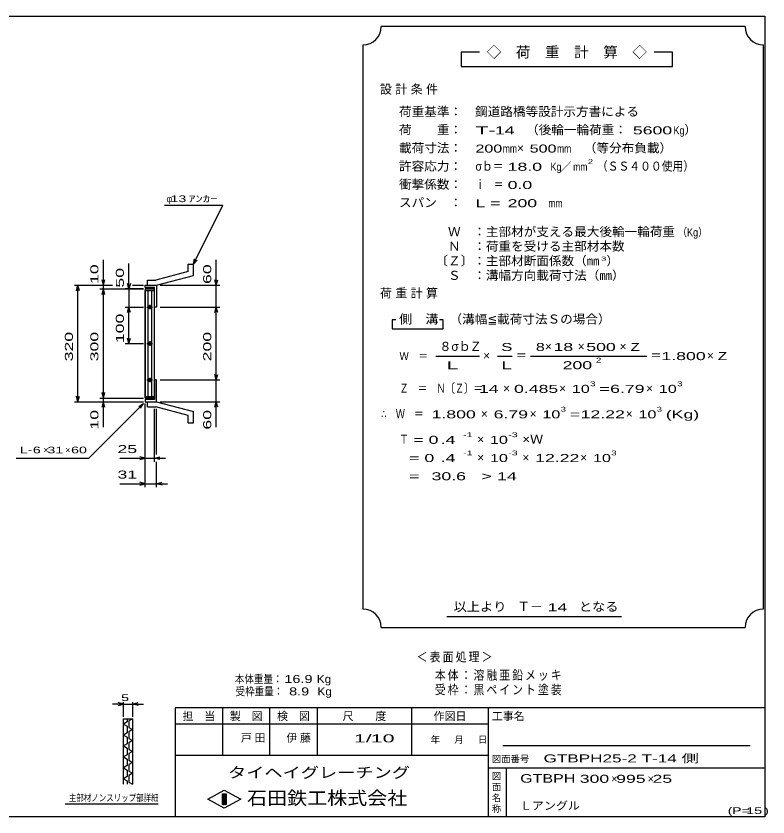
# Model space of a CAD drawing. Units: millimetres, scale not verified. Extents: x -1820 to 1717, y -1285 to 1045.
# Drawn here: x -349 to 1717, y -1155 to 1045 of the extents above; entities that cross this region are included whole.
import ezdxf
from ezdxf.enums import TextEntityAlignment as Align

# ---------------------------------------------------------------- set-up
doc = ezdxf.new("R2010")
doc.units = ezdxf.units.MM
doc.header["$LTSCALE"] = 10
for name, color, linetype, lineweight in [('0_2', 150, 'Continuous', 25), ('16', 3, 'Continuous', 25), ('19', 6, 'Continuous', 25), ('22', 4, 'Continuous', 25), ('24', 2, 'Continuous', 25), ('32', 4, 'Continuous', 25)]:
    doc.layers.add(name, color=color, linetype=linetype, lineweight=lineweight)
doc.styles.add('ベクトル', font='')
doc.styles.get('ベクトル').set_extended_font_data('ベクトル')

msp = doc.modelspace()

# ---------------------------------------------------------------- linework, layer by layer
at = {"layer": '0_2'}
for p, q in [((-1751.9, 1045.1), (1708.1, 1045.1)), ((1708.1, 1045.1), (1708.1, -1154.9)), ((1708.1, -854.9), (88.1, -854.9)), ((88.1, -854.9), (88.1, -1154.9)), ((218.1, -854.9), (218.1, -984.9)), ((348.1, -984.9), (348.1, -854.9)), ((478.1, -854.9), (478.1, -984.9)), ((738.1, -984.9), (738.1, -854.9)), ((948.1, -854.9), (948.1, -1154.9)), ((948.1, -899.9), (88.1, -899.9)), ((1668.1, -959.9), (988.1, -959.9)), ((88.1, -984.9), (948.1, -984.9)), ((948.1, -1019.9), (1708.1, -1019.9)), ((998.1, -1154.9), (998.1, -1019.9)), ((178.1, -1105.9), (223.1, -1080.9)), ((218.1, -1090.9), (228.1, -1090.9)), ((218.1, -1120.9), (218.1, -1090.9)), ((218.1, -1090.9), (220.1, -1090.9)), ((220.1, -1090.9), (220.1, -1120.9)), ((222.1, -1120.9), (222.1, -1090.9)), ((222.1, -1090.9), (224.1, -1090.9)), ((223.1, -1080.9), (268.1, -1105.9)), ((224.1, -1090.9), (224.1, -1120.9)), ((226.1, -1120.9), (226.1, -1090.9)), ((226.1, -1090.9), (228.1, -1090.9)), ((228.1, -1090.9), (228.1, -1120.9)), ((228.1, -1090.9), (228.1, -1120.9)), ((223.1, -1130.9), (178.1, -1105.9)), ((228.1, -1120.9), (218.1, -1120.9)), ((220.1, -1120.9), (222.1, -1120.9)), ((268.1, -1105.9), (223.1, -1130.9)), ((224.1, -1120.9), (226.1, -1120.9)), ((1708.1, -1154.9), (-1751.9, -1154.9))]:
    msp.add_line(p, q, dxfattribs=at)
at = {"layer": '16'}
for p, q in [((5.4, 0.1), (5.4, 291.1)), ((5.4, 291.1), (6.1, 291.1)), ((31.1, 295.6), (6.1, 295.6)), ((6.1, 295.6), (6.1, 291.1)), ((6.1, 291.1), (31.1, 291.1)), ((6.1, 291.1), (6.1, 0.1)), ((31.1, 291.1), (6.1, 291.1)), ((13.1, 291.1), (13.1, 0.1)), ((24.1, 0.1), (24.1, 291.1)), ((31.1, 291.1), (31.1, 295.6)), ((31.1, 0.1), (31.1, 291.1)), ((10.1, 245.6), (26.1, 245.6)), ((20.1, 248.6), (16.1, 248.6)), ((16.1, 242.6), (20.1, 242.6)), ((18.1, 251.6), (18.1, 239.6)), ((10.1, 145.6), (26.1, 145.6)), ((20.1, 148.6), (16.1, 148.6)), ((16.1, 142.6), (20.1, 142.6)), ((18.1, 151.6), (18.1, 139.6)), ((10.1, 45.6), (26.1, 45.6)), ((20.1, 48.6), (16.1, 48.6)), ((18.1, 51.6), (18.1, 39.6)), ((16.1, 42.6), (20.1, 42.6)), ((6.1, 0.1), (5.4, 0.1)), ((6.1, 0.1), (31.1, 0.1)), ((6.1, -4.4), (6.1, 0.1)), ((6.1, 0.1), (31.1, 0.1)), ((31.1, 0.1), (31.1, -4.4)), ((31.1, -4.4), (6.1, -4.4))]:
    msp.add_line(p, q, dxfattribs=at)
for centre, radius, start, end in [((16.1, 245.6), 3, 90, 270), ((18.1, 245.6), 4, 46.6, 133.4), ((18.1, 245.6), 4, 226.6, 313.4), ((20.1, 245.6), 3, 270, 90), ((16.1, 145.6), 3, 90, 270), ((18.1, 145.6), 4, 46.6, 133.4), ((18.1, 145.6), 4, 226.6, 313.4), ((20.1, 145.6), 3, 270, 90), ((16.1, 45.6), 3, 90, 270), ((18.1, 45.6), 4, 46.6, 133.4), ((20.1, 45.6), 3, 270, 90), ((18.1, 45.6), 4, 226.6, 313.4)]:
    msp.add_arc(centre, radius, start, end, dxfattribs=at)
at = {"layer": '19'}
for p, q in [((124.1, 363.6), (138.1, 363.6)), ((124.1, 343.6), (124.1, 363.6)), ((138.1, 332.6), (138.1, 363.6)), ((124.1, 343.6), (35.1, 319.6)), ((37.1, 305.6), (138.1, 332.6)), ((12.1, 319.6), (35.1, 319.6)), ((12.1, 305.6), (12.1, 319.6)), ((6.1, 299.6), (6.1, 305.6)), ((6.1, 305.6), (36.1, 305.6)), ((31.1, 299.6), (6.1, 299.6)), ((12.1, 305.6), (37.1, 305.6)), ((31.1, 245.6), (31.1, 299.6)), ((36.1, 305.6), (37.1, 304.6)), ((37.1, 304.6), (37.1, 245.6)), ((37.1, 245.6), (31.1, 245.6)), ((37.1, 45.6), (31.1, 45.6)), ((31.1, 45.6), (31.1, -8.4)), ((37.1, -13.4), (37.1, 45.6)), ((6.1, -8.4), (6.1, -14.4)), ((31.1, -8.4), (6.1, -8.4)), ((6.1, -14.4), (36.1, -14.4)), ((12.1, -14.4), (37.1, -14.4)), ((12.1, -28.4), (12.1, -14.4)), ((36.1, -14.4), (37.1, -13.4)), ((37.1, -14.4), (138.1, -41.4)), ((12.1, -28.4), (35.1, -28.4)), ((124.1, -52.4), (35.1, -28.4)), ((138.1, -72.4), (138.1, -41.4)), ((124.1, -72.4), (124.1, -52.4)), ((124.1, -72.4), (138.1, -72.4))]:
    msp.add_line(p, q, dxfattribs=at)
at = {"layer": '22'}
for p, q in [((59.1, 525.6), (219.1, 525.6)), ((138.1, 363.6), (219.1, 525.6)), ((-108.9, 305.6), (-108.9, 375.6)), ((138.1, 363.6), (141.1, 378.2)), ((138.1, 363.6), (148.1, 374.6)), ((201.1, 305.6), (201.1, 375.6)), ((-38.9, 295.6), (-38.9, 365.6)), ((-108.9, 305.6), (-112.9, 320.6)), ((-108.9, 305.6), (-104.9, 320.6)), ((-38.9, 295.6), (-42.9, 310.6)), ((-34.9, 310.6), (-38.9, 295.6)), ((201.1, 305.6), (197.1, 320.6)), ((201.1, 305.6), (205.1, 320.6)), ((-188.9, 305.6), (-83.9, 305.6)), ((-182.9, 290.6), (-178.9, 305.6)), ((-174.9, 290.6), (-178.9, 305.6)), ((-178.9, -14.4), (-178.9, 305.6)), ((-118.9, 305.6), (-83.9, 305.6)), ((-118.9, 295.6), (1.1, 295.6)), ((-112.9, 280.6), (-108.9, 295.6)), ((-108.9, 295.6), (-108.9, 305.6)), ((-104.9, 280.6), (-108.9, 295.6)), ((-108.9, -4.4), (-108.9, 295.6)), ((1.1, 295.6), (-48.9, 295.6)), ((-38.9, 295.6), (-38.9, 245.6)), ((-28.9, 305.6), (1.1, 305.6)), ((-28.9, 305.6), (1.1, 305.6)), ((47.1, 305.6), (211.1, 305.6)), ((201.1, 245.6), (201.1, 305.6)), ((-48.9, 245.6), (1.1, 245.6)), ((-42.9, 230.6), (-38.9, 245.6)), ((-34.9, 230.6), (-38.9, 245.6)), ((-38.9, 145.6), (-38.9, 245.6)), ((47.1, 245.6), (211.1, 245.6)), ((197.1, 230.6), (201.1, 245.6)), ((205.1, 230.6), (201.1, 245.6)), ((201.1, 45.6), (201.1, 245.6)), ((-38.9, 145.6), (-42.9, 160.6)), ((-38.9, 145.6), (-34.9, 160.6)), ((-48.9, 145.6), (1.1, 145.6)), ((47.1, 45.6), (211.1, 45.6)), ((201.1, 45.6), (197.1, 60.6)), ((201.1, 45.6), (205.1, 60.6)), ((201.1, -14.4), (201.1, 45.6)), ((-178.9, -14.4), (-182.9, 0.6)), ((-178.9, -14.4), (-174.9, 0.6)), ((-108.9, -4.4), (-112.9, 10.6)), ((-108.9, -4.4), (-104.9, 10.6)), ((-188.9, -14.4), (1.1, -14.4)), ((-148.9, -169.4), (1.1, -19.4)), ((-118.9, -4.4), (1.1, -4.4)), ((-118.9, -14.4), (1.1, -14.4)), ((-112.9, -29.4), (-108.9, -14.4)), ((-108.9, -14.4), (-108.9, -4.4)), ((-104.9, -29.4), (-108.9, -14.4)), ((-108.9, -84.4), (-108.9, -14.4)), ((-11.9, -27.4), (1.1, -19.4)), ((-6.9, -32.4), (1.1, -19.4)), ((6.1, -179.4), (6.1, -19.4)), ((6.1, -249.4), (6.1, -19.4)), ((47.1, -14.4), (211.1, -14.4)), ((197.1, -29.4), (201.1, -14.4)), ((205.1, -29.4), (201.1, -14.4)), ((201.1, -84.4), (201.1, -14.4)), ((31.1, -179.4), (31.1, -33.4)), ((37.1, -159.4), (37.1, -33.4)), ((-348.9, -169.4), (-148.9, -169.4)), ((-63.9, -169.4), (6.1, -169.4)), ((6.1, -169.4), (-8.9, -165.4)), ((-8.9, -173.4), (6.1, -169.4)), ((6.1, -169.4), (31.1, -169.4)), ((31.1, -169.4), (46.1, -165.4)), ((46.1, -173.4), (31.1, -169.4)), ((31.1, -169.4), (61.1, -169.4)), ((37.1, -249.4), (37.1, -179.4)), ((-63.9, -239.4), (6.1, -239.4)), ((6.1, -239.4), (-8.9, -235.4)), ((-8.9, -243.4), (6.1, -239.4)), ((6.1, -239.4), (37.1, -239.4)), ((37.1, -239.4), (52.1, -235.4)), ((52.1, -243.4), (37.1, -239.4)), ((37.1, -239.4), (67.1, -239.4))]:
    msp.add_line(p, q, dxfattribs=at)
at = {"layer": '24', "color": 4}
for p, q in [((1654, 1016), (654, 1016)), ((604, 966), (604, -584)), ((924, 946), (874, 946)), ((874, 946), (874, 906)), ((1454, 946), (1404, 946)), ((1454, 906), (1454, 946)), ((1704, -584), (1704, 966)), ((874, 906), (1454, 906)), ((694, 211), (684, 211)), ((684, 211), (684, 186)), ((824, 211), (814, 211)), ((824, 186), (824, 211)), ((684, 186), (824, 186)), ((804, 111), (924, 111)), ((974, 111), (1014, 111)), ((1064, 111), (1384, 111)), ((834, -604), (1314, -604)), ((654, -634), (1654, -634))]:
    msp.add_line(p, q, dxfattribs=at)
for centre, start, end in [((604, 1016), 270, 0), ((1704, 1016), 180, 270), ((604, -634), 0, 90), ((1704, -634), 90, 180)]:
    msp.add_arc(centre, 50, start, end, dxfattribs=at)
at = {"layer": '32'}
for p, q in [((-53.9, -844.9), (-83.9, -844.9)), ((-53.9, -844.9), (-68.9, -840.9)), ((-68.9, -848.9), (-53.9, -844.9)), ((-53.9, -879.9), (-53.9, -839.9)), ((-53.9, -844.9), (-28.9, -844.9)), ((-28.9, -839.9), (-28.9, -879.9)), ((-28.9, -844.9), (-13.9, -840.9)), ((-13.9, -848.9), (-28.9, -844.9)), ((-28.9, -844.9), (1.1, -844.9)), ((-53.9, -884.9), (-28.9, -884.9)), ((-53.9, -1064.9), (-53.9, -884.9)), ((-43.9, -893.9), (-53.9, -899.9)), ((-53.9, -899.9), (-43.9, -905.9)), ((-43.9, -884.9), (-43.9, -893.9)), ((-28.9, -884.9), (-38.9, -890.9)), ((-38.9, -890.9), (-38.9, -908.9)), ((-28.9, -884.9), (-28.9, -1064.9)), ((-43.9, -923.9), (-53.9, -929.9)), ((-43.9, -905.9), (-43.9, -923.9)), ((-38.9, -908.9), (-28.9, -914.9)), ((-28.9, -914.9), (-38.9, -920.9)), ((-38.9, -920.9), (-38.9, -938.9)), ((-53.9, -929.9), (-43.9, -935.9)), ((-43.9, -935.9), (-43.9, -953.9)), ((-38.9, -938.9), (-28.9, -944.9)), ((-28.9, -944.9), (-38.9, -950.9)), ((-43.9, -953.9), (-53.9, -959.9)), ((-53.9, -959.9), (-43.9, -965.9)), ((-43.9, -965.9), (-43.9, -983.9)), ((-38.9, -950.9), (-38.9, -968.9)), ((-43.9, -983.9), (-53.9, -989.9)), ((-53.9, -989.9), (-43.9, -995.9)), ((-38.9, -968.9), (-28.9, -974.9)), ((-28.9, -974.9), (-38.9, -980.9)), ((-38.9, -980.9), (-38.9, -998.9)), ((-43.9, -995.9), (-43.9, -1013.9)), ((-38.9, -998.9), (-28.9, -1004.9)), ((-28.9, -1004.9), (-38.9, -1010.9)), ((-38.9, -1010.9), (-38.9, -1028.9)), ((-43.9, -1013.9), (-53.9, -1019.9)), ((-53.9, -1019.9), (-43.9, -1025.9)), ((-43.9, -1025.9), (-43.9, -1043.9)), ((-38.9, -1028.9), (-28.9, -1034.9)), ((-43.9, -1043.9), (-53.9, -1049.9)), ((-53.9, -1049.9), (-43.9, -1055.9)), ((-43.9, -1055.9), (-43.9, -1064.9)), ((-28.9, -1034.9), (-38.9, -1040.9)), ((-38.9, -1040.9), (-38.9, -1058.9)), ((-38.9, -1058.9), (-28.9, -1064.9)), ((41.1, -1119.9), (-213.9, -1119.9))]:
    msp.add_line(p, q, dxfattribs=at)

# ---------------------------------------------------------------- texts
at = {"layer": '0_2', "style": 'ベクトル'}
for s, height, p in [('担\u3000当', 21.99, (108.1, -877.9)), ('製\u3000図', 21.99, (238.1, -877.9)), ('検\u3000図', 21.99, (368.1, -877.9)), ('尺\u3000\u3000度', 21.99, (548.1, -877.9)), ('作図日', 21.99, (798.1, -877.9)), ('工事名', 21.99, (958.1, -877.9)), ('年', 18.3, (790.1, -942.4)), ('月', 18.3, (855.1, -942.4)), ('日', 18.3, (920.1, -942.4)), ('図面番号', 18.33, (958.1, -995.4)), ('図', 18.3, (958.1, -1042.4)), ('面', 18.3, (958.1, -1072.4)), ('名', 18.3, (958.1, -1102.4)), ('称', 18.3, (958.1, -1132.4))]:
    msp.add_text(s, height=height, dxfattribs=at).set_placement(p, align=Align.MIDDLE_LEFT)
at = {"layer": '0_2', "color": 222, "style": 'ベクトル'}
for s, height, width, p in [('タイヘイグレーチング', 29.33, 1.25, (233.1, -1032.9)), ('石田鉄工株式会社', 36.66, 1.1, (285.6, -1102.9))]:
    msp.add_text(s, height=height, dxfattribs=dict(at, width=width)).set_placement(p, align=Align.MIDDLE_LEFT)
at = {"layer": '22', "color": 2, "style": 'ベクトル'}
for s, height, width, p in [(' 13 ', 18.33, 1.6, (64.1, 543.1)), ('ｱﾝｶｰ', 18.33, 1.6, (124.1, 543.1)), ('L-', 18.33, 1.6, (-338.9, -146.9)), (' 6 ', 18.33, 1.6, (-313.9, -146.9)), (' 31 ', 18.33, 1.6, (-273.9, -146.9)), (' 60 ', 18.33, 1.6, (-208.9, -146.9)), (' 25 ', 21.99, 1.65, (-83.9, -144.4)), (' 31 ', 21.99, 1.65, (-83.9, -214.4)), ('本体重量：', 21.99, 0.85, (252.1, -775.9)), (' 16.9', 21.99, 1.35, (377.1, -775.9)), ('Kg', 21.99, 1.1, (477.1, -775.9)), ('受枠重量：', 21.99, 0.85, (254, -810)), ('  8.9', 21.99, 1.35, (379, -810)), ('Kg', 21.99, 1.1, (479, -810)), ('1/', 21.99, 2, (579, -939)), (' 10 ', 21.99, 2, (609, -939)), ('GTBPH25-2 T-14 側                 ', 21.99, 1.6, (1100, -994)), ('GTBPH', 23.46, 1.4, (1036, -1049)), (' 300 ', 21.99, 1.65, (1186, -1050)), (' 995 ', 21.99, 1.65, (1286, -1050)), (' 25 ', 21.99, 1.65, (1386, -1050)), ('Ｌアングル', 21.99, 1.1, (1035, -1124)), ('(P=', 18.33, 1.55, (1606, -1137.5)), (' 15 ', 18.33, 1.6, (1646, -1137.5)), (')', 18.3, 1.6, (1706, -1137.5))]:
    msp.add_text(s, height=height, dxfattribs=dict(at, width=width)).set_placement(p, align=Align.MIDDLE_LEFT)
for s, height, p in [('φ', 18.3, (64.1, 543.1)), ('×', 18.3, (-273.9, -146.9)), ('×', 18.3, (-213.9, -146.9)), ('×', 22, (1286, -1050)), ('×', 22, (1386, -1050))]:
    msp.add_text(s, height=height, dxfattribs=at).set_placement(p, align=Align.MIDDLE_LEFT)
at = {"layer": '22', "color": 2, "style": 'ベクトル', "width": 1.65}
for s, p in [(' 10 ', (-133.9, 295.6)), (' 60 ', (176.1, 295.6)), (' 50 ', (-63.9, 285.6)), (' 100 ', (-63.9, 133.1)), (' 320 ', (-203.9, 83.1)), (' 300 ', (-133.9, 83.1)), (' 200 ', (176.1, 83.1)), (' 10 ', (-133.9, -104.4)), (' 60 ', (176.1, -104.4))]:
    msp.add_text(s, height=21.99, rotation=90, dxfattribs=at).set_placement(p, align=Align.MIDDLE_LEFT)
at = {"layer": '22', "color": 2, "attachment_point": 4, "style": 'ベクトル'}
for s, insert, char_height in [('\\T1.2;\\W0.85;＜表面処理＞', (751.5, -716.5), 25.66), ('\\T1.19;\\W0.85;本体：溶融亜鉛メッキ', (801.5, -766.5), 25.66), ('\\T1.19;\\W0.85;受枠：黒ペイント塗装', (801.5, -806.5), 25.66), ('\\T1.25;伊藤\u3000', (393.5, -939), 21.99), ('\\T1.25;戸田\u3000', (268.5, -939), 21.99)]:
    msp.add_mtext(s, dxfattribs=dict(at, insert=insert, char_height=char_height))
at = {"layer": '24', "style": 'ベクトル'}
for s, height, p in [('◇\u3000荷\u3000重\u3000計\u3000算\u3000◇', 29.33, (944, 946)), ('）', 24.2, (1487, 732.5)), ('×', 24.2, (1027, 682.5)), ('／', 22, (1146.5, 631)), ('）', 24.2, (1273, 372.5)), ('８', 24.2, (814, 137.5)), ('σｂ', 24.19, (847, 137.5)), ('Ｚ', 24.2, (897, 137.5)), ('×', 24.2, (1104, 137.5)), ('×', 24.2, (1194, 137.5)), ('×', 24.2, (1309, 137.5)), ('×', 24.2, (934, 112.5)), ('×', 24.2, (1549, 112.5)), ('×', 24.2, (989, 22.5)), ('×', 24.2, (1143, 22.5)), ('×', 24.2, (1382, 22.5)), ('×', 24.2, (928, -47.5)), ('×', 24.2, (1062, -47.5)), ('×', 24.2, (1326, -47.5)), ('×', 24.2, (918, -117.5)), ('×', 24.2, (918, -167.5)), ('×', 24.2, (1042, -167.5)), ('×', 24.2, (1201, -167.5)), ('Ｔ－', 25.66, (1028, -576.5))]:
    msp.add_text(s, height=height, dxfattribs=at).set_placement(p, align=Align.MIDDLE_LEFT)
for s, height, width, p in [('荷重基準：\u3000', 24.19, 1.05, (703, 782.5)), ('鋼道路橋等設計示方書による', 24.19, 1.05, (912, 782.5)), ('荷\u3000\u3000重：\u3000', 24.19, 1.05, (703, 732.5)), ('（後輪一輪荷重：', 24.19, 1.05, (1052, 732.5)), ('T-', 21.99, 2, (913, 731)), (' 14 ', 21.99, 1.65, (953, 731)), (' 5600', 21.99, 1.65, (1332, 731)), ('Kg', 21.99, 0.85, (1457, 731)), ('載荷寸法：\u3000', 24.19, 1.05, (703, 682.5)), ('200', 21.99, 1.5, (913, 681)), ('mm', 21.99, 0.8, (988, 681)), ('500', 21.99, 1.5, (1062, 681)), ('mm', 21.99, 0.8, (1137, 681)), ('\u3000（等分布負載）', 24.19, 1.05, (1176, 682.5)), ('許容応力：\u3000', 24.19, 1.05, (703, 632.5)), ('σｂ＝', 24.19, 0.9, (913, 632.5)), (' 18.0', 21.99, 1.65, (988, 631)), ('Kg', 21.99, 0.85, (1119, 631)), ('2', 13.2, 1.5, (1221.5, 645)), ('（ＳＳ４００使用）', 24.19, 0.9, (1246.5, 632.5)), ('mm', 21.99, 0.8, (1181.5, 631)), ('衝撃係数：\u3000', 24.19, 1.05, (703, 582.5)), ('ｉ\u3000＝', 24.19, 0.75, (913, 582.5)), (' 0.0', 21.99, 1.65, (988, 581)), ('スパン\u3000：\u3000', 24.19, 1.05, (703, 532.5)), ('L =', 21.99, 1.65, (913, 531)), (' 200 ', 21.99, 1.65, (988, 531)), ('mm', 21.99, 0.8, (1113, 531)), ('\u3000Ｗ\u3000：主部材が支える最大後輪一輪荷重', 24.19, 1.05, (803, 452.5)), ('（Kg）', 21.99, 0.85, (1468, 451)), ('\u3000Ｎ\u3000：荷重を受ける主部材本数', 24.19, 1.05, (803, 412.5)), ('〔Ｚ〕：主部材断面係数（㎜', 24.19, 1.05, (803, 372.5)), ('3', 11, 1.8, (1258, 378.5)), ('\u3000Ｓ\u3000：溝幅方向載荷寸法（㎜）', 24.19, 1.05, (803, 332.5)), ('側\u3000溝', 24.19, 1.1, (703, 212.5)), ('\u3000（溝幅≦載荷寸法Ｓの場合）', 24.19, 1.05, (807, 212.5)), ('S', 22, 1.55, (984, 136)), ('8', 22, 1.5, (1079, 136)), (' 18 ', 21.99, 1.65, (1114, 136)), (' 500 ', 21.99, 1.65, (1204, 136)), ('Z', 22, 1.4, (1339, 136)), ('Ｗ\u3000＝', 21.99, 0.85, (704, 111)), ('＝', 24.2, 0.9, (1024, 112.5)), ('＝', 24.2, 0.9, (1394, 112.5)), ('1.800', 21.99, 1.65, (1424, 111)), ('Z', 22, 1.4, (1579, 111)), ('L', 22, 1.8, (984, 86)), (' 200 ', 21.99, 1.65, (1139, 86)), ('2', 13.2, 1.5, (1244, 100)), ('Ｚ\u3000＝\u3000Ｎ〔Ｚ〕＝', 24.19, 0.75, (704, 22.5)), (' 14 ', 21.99, 1.65, (909, 21)), ('0.485', 21.99, 1.65, (1019, 21)), ('10', 21.99, 1.5, (1178, 21)), ('3', 13.2, 1.5, (1228, 35)), ('=', 22, 1.7, (1253, 21)), ('6.79', 21.99, 1.65, (1283, 21)), ('10', 21.99, 1.5, (1417, 21)), ('3', 13.2, 1.5, (1467, 35)), ('∴\u3000Ｗ\u3000＝', 24.19, 0.75, (654, -47.5)), (' 1.800', 21.99, 1.65, (779, -49)), ('6.79', 21.99, 1.65, (963, -49)), ('10', 21.99, 1.5, (1097, -49)), ('3', 13.2, 1.5, (1147, -35)), ('12.22', 21.99, 1.65, (1202, -49)), ('10', 21.99, 1.5, (1361, -49)), ('3', 13.2, 1.5, (1411, -35)), ('(Kg)', 21.99, 1.65, (1436, -49)), ('=', 22, 1.7, (1172, -49)), ('Ｔ', 24.2, 0.75, (704, -117.5)), (' = 0', 21.99, 1.65, (729, -119)), (' .4 ', 21.99, 1.65, (804, -119)), ('-1', 13.2, 1.65, (879, -105)), ('10', 21.99, 1.5, (953, -119)), ('-3', 13.2, 1.65, (1003, -105)), ('×Ｗ', 24.19, 1.1, (1042, -117.5)), ('-1', 13.2, 1.65, (879, -155)), ('-3', 13.2, 1.65, (1003, -155)), ('3', 13.2, 1.5, (1286, -155)), ('  = 0', 21.99, 1.65, (704, -169)), (' .4 ', 21.99, 1.65, (804, -169)), ('10', 21.99, 1.5, (953, -169)), ('12.22', 21.99, 1.65, (1077, -169)), ('10', 21.99, 1.5, (1236, -169)), ('  =', 21.99, 1.65, (704, -219)), (' 30.6', 21.99, 1.65, (779, -219)), ('>', 22, 1.7, (929, -219)), (' 14 ', 21.99, 1.65, (959, -219)), ('以上より\u3000', 24.19, 1.1, (853, -577.5)), (' 14 ', 21.99, 1.65, (1098, -579)), ('となる', 24.19, 1.1, (1197, -577.5))]:
    msp.add_text(s, height=height, dxfattribs=dict(at, width=width)).set_placement(p, align=Align.MIDDLE_LEFT)
at = {"layer": '24', "attachment_point": 4, "style": 'ベクトル'}
for s, insert, char_height in [('\\T1.28;設計条件', (650.5, 842.5), 24.19), ('\\T1.28;荷重計算', (650.5, 282.5), 24.19), ('\\T1.5;\\W2;\\~L\\~', (809, 86), 21.99)]:
    msp.add_mtext(s, dxfattribs=dict(at, insert=insert, char_height=char_height))
at = {"layer": '32', "color": 2, "style": 'ベクトル'}
for s, width, p in [(' 5 ', 1.6, (-71.4, -827.4)), ('主部材ノンスリップ部詳細', 0.8, (-203.9, -1102.4))]:
    msp.add_text(s, height=18.33, dxfattribs=dict(at, width=width)).set_placement(p, align=Align.MIDDLE_LEFT)

doc.saveas('drawing.dxf')
